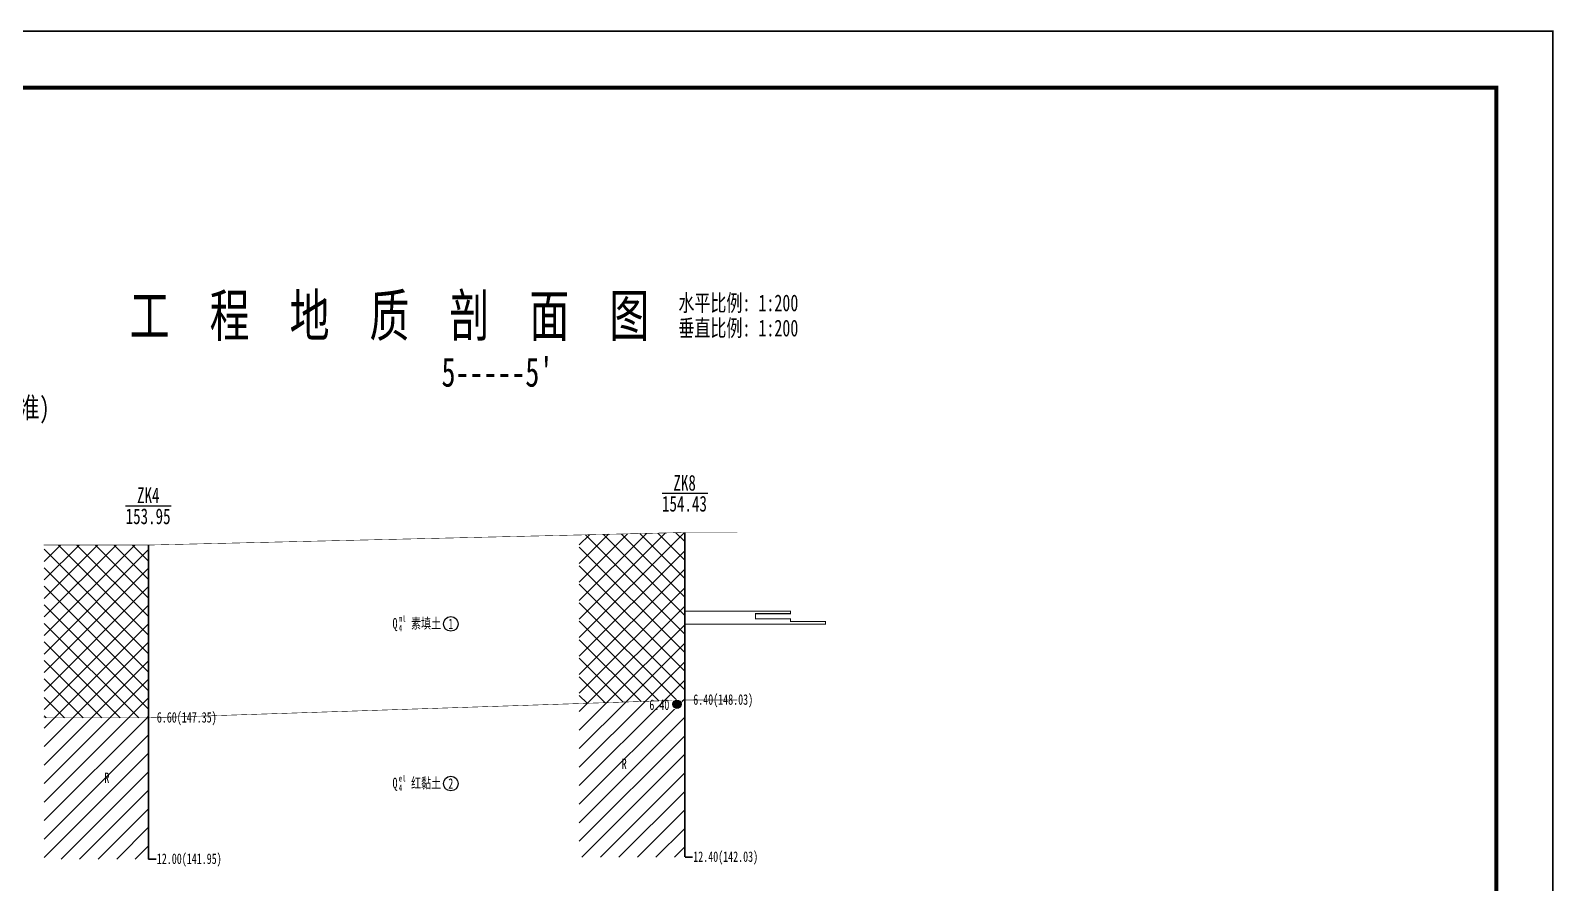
# Model space of a CAD drawing. Header units: millimetres. Extents: x 7577 to 20709, y -191 to 3630.
# Drawn here: x 10307.4 to 10598.1, y 625 to 787.9 of the extents above; entities that cross this region are included whole.
import ezdxf

# ---------------------------------------------------------------- set-up
doc = ezdxf.new("R2010")
doc.units = ezdxf.units.MM
for name, color, linetype in [('GiCAD_DiMianXian', 7, 'Continuous'), ('GiCAD_DongTan', 7, 'Continuous'), ('GiCAD_Hatch', 7, 'Continuous'), ('Gicad_pou_texts', 7, 'Continuous'), ('GiCAD_PouMian', 7, 'Continuous'), ('GiCAD_PouXian', 7, 'Continuous'), ('GiCAD_QuYang', 7, 'Continuous'), ('GiCAD_ZuanKong', 7, 'Continuous')]:
    doc.layers.add(name, color=color, linetype=linetype)
doc.styles.add('取样编号', font='simfang.ttf', dxfattribs={"width": 0.7, "height": 2})
doc.styles.add('叠加符号', font='simfang.ttf', dxfattribs={"width": 0.7, "height": 2})
doc.styles.add('土层名称', font='simfang.ttf', dxfattribs={"width": 0.7, "height": 2})
doc.styles.add('土层编号', font='simfang.ttf', dxfattribs={"width": 0.7, "height": 2})
doc.styles.add('孔口标注', font='simfang.ttf', dxfattribs={"width": 0.7, "height": 3})
doc.styles.add('层底深度', font='simfang.ttf', dxfattribs={"width": 0.7, "height": 2})
doc.styles.add('时代岩性', font='simfang.ttf', dxfattribs={"width": 0.7, "height": 2})
doc.styles.add('标题', font='simfang.ttf', dxfattribs={"width": 0.7, "height": 8})
doc.styles.add('高程系统', font='simfang.ttf', dxfattribs={"width": 0.7, "height": 4})
pattern_1 = [(45, (5577.0492, 1758.9038), (-1.767767, 1.767767), []), (135, (5577.0492, 1758.9038), (-1.767767, -1.767767), [])]
pattern_2 = [(45, (5577.0492, 1758.9038), (-1.767767, 1.767767), [])]

# ---------------------------------------------------------------- blocks, each defined once
blk = doc.blocks.new('gkqy1')
blk.add_wipeout([(-0.9, -0.9), (0.9, -0.9), (0.9, 0.9), (-0.9, 0.9)]).dxf.layer = 'GiCAD_QuYang'
at = {"layer": 'GiCAD_QuYang'}
h = blk.add_hatch(color=1, dxfattribs=at)
edge = h.paths.add_edge_path()
edge.add_arc((0, 0), 0.8, 0, 360)
at = {"layer": 'GiCAD_QuYang', "color": 1}
blk.add_circle((0, 0), 0.8, dxfattribs=at)

msp = doc.modelspace()

# ---------------------------------------------------------------- hatches: boundary and pattern name
at = {"layer": 'GiCAD_Hatch'}
h = msp.add_hatch(dxfattribs=at)
h.set_pattern_fill('GKSTT', scale=0.5, style=0)
h.set_pattern_definition(pattern_1)
h.paths.add_polyline_path([(10412.11, 691.53), (10432.11, 692), (10432.11, 660), (10412.11, 659.34)])
h = msp.add_hatch(dxfattribs=at)
h.set_pattern_fill('GKSTT', scale=0.5, style=0)
h.set_pattern_definition(pattern_1)
h.paths.add_polyline_path([(10309.97, 689.61), (10329.87, 689.61), (10329.97, 689.61), (10329.97, 656.61), (10329.87, 656.61), (10309.97, 656.61)])
h = msp.add_hatch(dxfattribs=at)
h.set_pattern_fill('GKHNT', scale=0.5, style=0)
h.set_pattern_definition(pattern_2)
h.paths.add_polyline_path([(10412.11, 659.34), (10432.11, 660), (10432.11, 630.01), (10412.11, 630.01)])
h = msp.add_hatch(dxfattribs=at)
h.set_pattern_fill('GKHNT', scale=0.5, style=0)
h.set_pattern_definition(pattern_2)
h.paths.add_polyline_path([(10309.97, 656.61), (10329.87, 656.61), (10329.97, 656.61), (10329.97, 629.61), (10329.87, 629.61), (10309.97, 629.61)])

# ---------------------------------------------------------------- linework, layer by layer
at = {"layer": 'GiCAD_DiMianXian', "color": 3, "const_width": 0.1}
msp.add_lwpolyline([(10309.87, 689.61), (10329.87, 689.61), (10432.26, 692.01), (10442.26, 692.01)], dxfattribs=at)
at = {"layer": 'GiCAD_DongTan', "color": 3, "const_width": 0.2, "flags": 128}
msp.add_lwpolyline([(10432.41, 677.01), (10452.41, 677.01), (10452.41, 676.51), (10445.74, 676.51), (10445.74, 676.01), (10445.74, 676.01), (10445.74, 675.51), (10452.41, 675.51), (10452.41, 675.01), (10459.08, 675.01), (10459.08, 674.51), (10432.41, 674.51)], dxfattribs=at)
at = {"layer": 'Gicad_pou_texts', "color": 3}
for centre in [(10387.59, 674.56), (10387.59, 644.06)]:
    msp.add_ellipse(centre, major_axis=(0, 1.4), ratio=1, dxfattribs=at)
at = {"layer": 'GiCAD_PouMian'}
for points, const_width in [([(10144.34, 466.99), (10597.94, 466.99), (10597.94, 787.75), (10144.34, 787.75), (10144.34, 466.99)], 0.27), ([(10171.34, 477.79), (10587.14, 477.79), (10587.14, 776.95), (10171.34, 776.95), (10171.34, 477.79), (10587.14, 477.79)], 0.756)]:
    msp.add_lwpolyline(points, dxfattribs=dict(at, const_width=const_width))
at = {"layer": 'GiCAD_PouXian', "color": 1, "flags": 128}
msp.add_lwpolyline([(10309.87, 656.61, 0.1, 0.1, 0), (10329.87, 656.61, 0.1, 0.1, 0), (10432.26, 660.01, 0.1, 0.1, 0), (10442.26, 660.01, 0.1, 0.1, 0)], format="xyseb", dxfattribs=at)
at = {"layer": 'GiCAD_ZuanKong', "color": 1}
for p, q in [((10427.9, 699.51), (10436.62, 699.51)), ((10325.52, 697.11), (10334.23, 697.11))]:
    msp.add_line(p, q, dxfattribs=at)
at = {"layer": 'GiCAD_ZuanKong', "color": 3, "const_width": 0.3, "flags": 128}
for points in [[(10432.26, 692.01), (10432.26, 630.01)], [(10329.87, 689.61), (10329.87, 629.61)], [(10329.87, 629.61), (10331.37, 629.61)], [(10432.26, 630.01), (10433.76, 630.01)]]:
    msp.add_lwpolyline(points, dxfattribs=at)

# ---------------------------------------------------------------- texts
at = {"layer": 'GiCAD_Hatch', "color": 1, "style": '叠加符号', "width": 0.7}
for p in [(10420.21, 646.84), (10321.47, 644.14)]:
    msp.add_text('R', height=2, dxfattribs=at).set_placement(p)
at = {"layer": 'Gicad_pou_texts', "color": 3, "width": 0.7}
for s, height, style, p in [('Q', 2, '时代岩性', (10376.46, 673.66)), ('ml', 1.2, '时代岩性', (10377.63, 674.96)), ('素填土', 2, '土层名称', (10380, 673.66)), ('1', 2, '土层编号', (10387.11, 673.56)), ('4', 1.2, '时代岩性', (10377.63, 673.16)), ('el', 1.2, '时代岩性', (10377.63, 644.46)), ('红黏土', 2, '土层名称', (10380, 643.16)), ('Q', 2, '时代岩性', (10376.46, 643.16)), ('4', 1.2, '时代岩性', (10377.63, 642.66)), ('2', 2, '土层编号', (10387.11, 643.06))]:
    msp.add_text(s, height=height, dxfattribs=dict(at, style=style)).set_placement(p)
at = {"layer": 'Gicad_pou_texts', "color": 4, "style": '层底深度', "width": 0.7}
for s, p in [('6.40(148.03)', (10433.86, 659.11)), ('6.60(147.35)', (10331.47, 655.71)), ('12.00(141.95)', (10331.47, 628.71)), ('12.40(142.03)', (10433.86, 629.11))]:
    msp.add_text(s, height=2, dxfattribs=at).set_placement(p)
at = {"layer": 'GiCAD_PouMian', "color": 3, "style": '标题', "width": 0.7}
for s, height, p in [('工  程  地  质  剖  面  图', 8, (10326.29, 729.46)), ('水平比例: 1:200', 3.2, (10431.03, 734.26)), ('垂直比例: 1:200', 3.2, (10431.03, 729.46)), ("5-----5'", 5.6, (10385.81, 719.86))]:
    msp.add_text(s, height=height, dxfattribs=at).set_placement(p)
at = {"layer": 'GiCAD_PouMian', "color": 1, "style": '高程系统', "width": 0.7}
msp.add_text('(1985国家高程基准)', height=4, dxfattribs=at).set_placement((10276.63, 713.86))
at = {"layer": 'GiCAD_ZuanKong', "color": 1, "style": '孔口标注', "width": 0.7}
for s, p in [('ZK8', (10430.08, 700.01)), ('ZK4', (10327.7, 697.61)), ('154.43', (10427.9, 696.01)), ('153.95', (10325.52, 693.61))]:
    msp.add_text(s, height=3, dxfattribs=at).set_placement(p)

# ---------------------------------------------------------------- next in the draw order: block references
at = {"layer": 'GiCAD_QuYang'}
msp.add_blockref('gkqy1', (10430.76, 659.21), dxfattribs=at)

# ---------------------------------------------------------------- next in the draw order: texts
at = {"layer": 'GiCAD_QuYang', "color": 1, "style": '取样编号', "width": 0.7}
msp.add_text('6.40', height=2, dxfattribs=at).set_placement((10425.49, 658.11))

doc.saveas('drawing.dxf')
